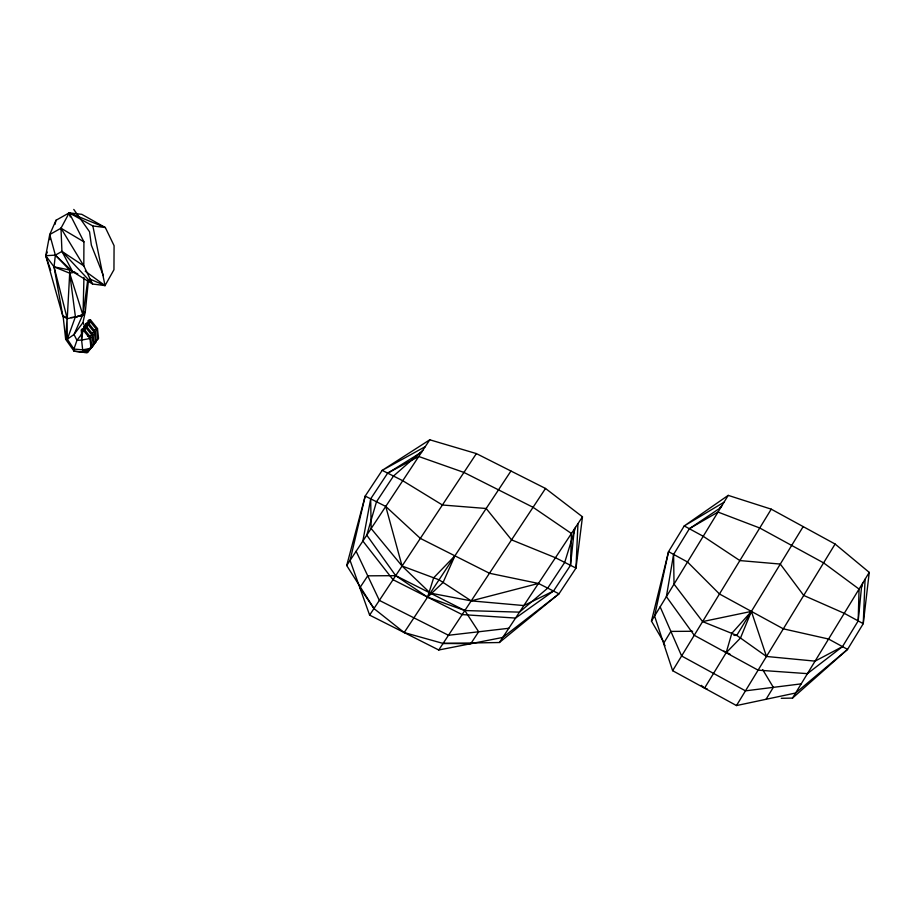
<?xml version="1.0" encoding="UTF-8"?>
<svg xmlns="http://www.w3.org/2000/svg" width="915" height="915" viewBox="0 0 915 915"><rect width="100%" height="100%" fill="white"/><g stroke="black" fill="none" stroke-linecap="round" stroke-linejoin="round"><path stroke-width="1.37" d="M50.702 270.314L45.75 255.697L55.358 255.136L61.945 251.419L92.541 284.005L72.594 271.572L61.945 251.419L60.985 228.212L69.197 212.852L83.928 241.835L83.803 265.876L92.541 284.005L105.031 285.594L113.952 269.719L114.078 245.678L105.339 227.549L81.79 214.339L69.197 212.852L56.009 220.275L49.73 234.549L45.75 255.697L62.906 316.43L67.252 318.649L83.025 315.366L85.335 311.569L88.263 281.911M83.928 241.835L60.985 228.212L49.73 234.549L55.358 255.136L69.597 269.971L69.689 273.196L83.025 315.366L83.94 277.405M720.711 507.642L689.372 528.733L673.6 554.41L666.383 596.626L694.245 635.285L758.1 670.157L807.43 673.646L842.486 646.619L858.19 620.908L859.059 589.077L823.603 562.874L759.747 528.001L718.012 512.068L689.304 528.698M570.503 565.333L571.452 533.502L533.068 507.299L463.928 472.426L418.75 456.494L387.674 473.124L370.689 498.835L362.866 541.051L393.027 579.71L462.155 614.583L515.568 618.071L553.506 591.044L570.503 565.333L574.368 529.087M865.064 579.252L863.257 623.675L847.553 649.387L792.504 698.099L781.261 698.294M577.948 523.677L575.993 568.101L558.996 593.812L499.396 642.524L443.089 643.439L404.19 632.551L373.96 608.567L359.847 587.773L367.738 575.832L395.703 575.661L464.831 610.534L519.48 612.146L547.708 588.116L564.704 562.405L575.501 527.372M858.19 620.908L861.758 584.662M724.017 502.232L684.237 525.931L728.203 495.37L771.242 509.163L835.098 544.036L869.25 572.39L863.257 623.675L844.27 613.313L803.713 595.436L780.301 564.075L739.858 560.575L703.223 536.293L684.237 525.931L668.545 551.642L651.457 621.091L662.963 640.774M425.258 446.657L382.196 470.356L429.787 439.795L476.383 453.588L545.512 488.461L582.478 516.815L575.993 568.101L555.439 557.727L511.542 539.861L486.185 508.5L442.403 505L402.749 480.718L382.196 470.356L365.199 496.067L346.705 565.516L373.96 608.567M83.711 329.446L83.665 326.895L84.466 325.843L85.976 325.751L92.998 334.501L94.062 344.292L87.36 352.561L84.786 352.492L82.67 349.85L81.607 340.06L82.945 329.777L83.734 328.725L90.757 337.475L91.82 347.265L91.02 348.318L83.734 351.177M84.683 330.658L85.976 325.751M86.925 327.684L88.217 322.778L95.24 331.527L96.304 341.318L91.306 347.265M89.167 324.711L90.459 319.804L97.482 328.554L98.546 338.344L95.812 341.135M83.025 315.366L87.691 280.333M82.247 333.323L76.963 340.334L81.607 340.06L81.424 329.869L82.945 329.777L89.956 338.527L91.02 348.318L82.67 349.85L73.921 349.061L76.963 340.334L74.001 334.513L82.968 322.618L85.335 311.569L82.808 314.703L74.001 334.513L67.321 339.179L65.674 339.328L67.07 317.757L67.321 339.179L73.921 349.061L74.046 351.177L84.786 352.492L91.82 347.265L85.53 352.504L94.062 344.292L87.36 352.561L74.046 351.177L65.674 339.328L63.078 315.904L66.074 317.299M55.049 224.347L56.009 220.275M861.656 586.995L862.799 582.947M67.321 339.179L75.236 317.265L82.808 314.703L75.247 317.265L71.153 317.516M47.317 252.071L45.75 255.697L54.042 266.848L67.252 318.649L69.689 273.196L54.042 266.848L55.358 255.136L72.594 271.572L77.786 273.825M651.457 621.091L728.203 495.37M672.628 670.695L654.568 615.989L668.545 551.642L687.52 562.004L719.464 593.972L783.332 628.834L828.567 639.025L847.553 649.387L795.615 693.01L736.483 705.568L672.628 670.695L771.242 509.163M701.336 685.358L704.561 688.126L726.487 652.212M803.176 526.594L736.758 635.387L733.921 635.376M736.483 705.568L835.098 544.036M766.049 699.289L773.335 687.348L762.698 669.643M792.504 698.099L869.25 572.39M346.705 565.516L429.787 439.795M369.626 615.12L350.068 560.415L365.199 496.067L385.753 506.43L420.34 538.397L489.468 573.259L538.443 583.45L558.996 593.812L502.77 637.435L438.754 649.993L369.626 615.12L476.383 453.588M404.19 632.551L510.947 471.019M438.754 649.993L545.512 488.461M499.396 642.524L582.478 516.815M88.195 323.498L88.149 320.948L88.949 319.895L90.459 319.804M90.757 337.475L89.956 338.527L81.607 340.06M92.998 334.501L92.198 335.553L88.023 336.32M95.24 331.527L94.439 332.58L91.66 333.094M97.482 328.554L96.681 329.606L93.902 330.121M86.445 352.538L93.261 345.344L92.198 335.553L85.187 326.804L83.665 326.895M90.631 347.425L95.503 342.37L94.439 332.58L87.428 323.83L85.907 323.921L85.976 327.742M719.75 507.836L721.752 505.938M93.341 344.063L96.304 341.318L94.199 342.999M422.81 450.363L393.484 476.052L376.488 501.763L366.778 535.138L395.703 575.661L427.591 597.152L464.831 610.534L478.648 631.773L470.768 643.714L443.089 643.439M95.743 340.895L97.745 339.396L96.681 329.606L89.67 320.856L88.149 320.948M387.743 473.158L421.678 452.067M842.486 646.619L815.071 661.133L766.461 656.467L736.758 635.387L702.606 621.594L674.023 584.113L673.6 554.41M553.506 591.044L523.837 605.558L471.214 600.88L430.267 593.103L402.074 566.019L371.135 528.538L370.689 498.835M538.443 583.45L471.214 600.88L439.051 579.813L402.074 566.019L385.753 506.43M702.606 621.594L751.398 611.403L766.461 656.467M74.939 272.167L69.689 273.196L75.476 317.253M801.197 683.86L745.473 690.848L681.618 655.975L660.15 606.839M508.809 628.285L448.487 635.273L379.359 600.4L356.118 551.265M88.217 322.778L86.708 322.869L85.907 323.921L86.193 326.529M83.734 328.725L82.213 328.817L81.424 329.869L81.847 333.781M692.632 631.27L670.878 631.407L663.592 643.348L665.045 645.658M69.197 212.852L92.85 225.959L105.339 227.549L69.197 212.852L70.261 216.958M704.561 688.126L707.215 688.938M730.147 654.271L723.914 651.068M89.464 278.869L105.031 285.594L92.85 225.959M72.594 271.572L69.597 269.971L54.042 266.848L62.906 316.43M61.945 251.419L83.803 265.876L60.985 228.212M85.209 271.172L105.031 285.594M73.772 209.432L89.556 231.792L91.351 245.163L103.406 275.644M82.968 322.618L84.74 326.117M49.73 234.549L49.81 239.65M731.783 633.374L726.178 652.727L740.487 638.03L751.398 611.403L731.783 633.374M433.664 577.8L427.591 597.152L443.089 582.455L454.904 555.828L433.664 577.8"/></g></svg>
